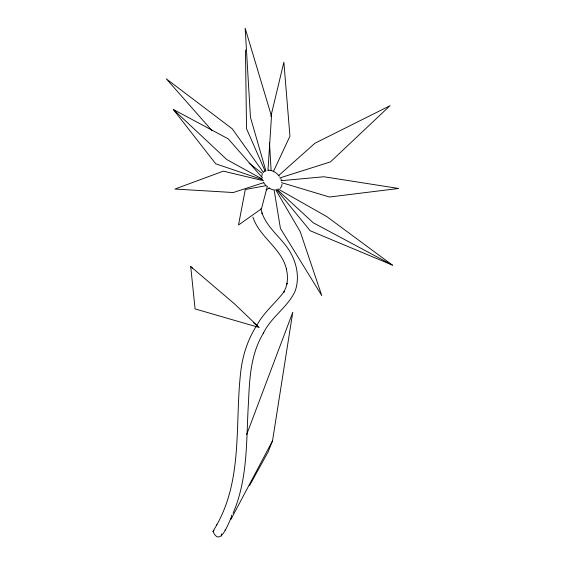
<?xml version="1.0" encoding="UTF-8"?>
<svg xmlns="http://www.w3.org/2000/svg" width="565" height="565" viewBox="0 0 565 565"><rect width="100%" height="100%" fill="white"/><g stroke="black" fill="none" stroke-linecap="round" stroke-linejoin="round"><path stroke-width="0.85" d="M267.958 170.665L271.497 116.143L245.161 28.25L250.45 117.294L265.903 170.948M213.987 530.316L212.984 531.368C219.884 547.407 227.963 524.433 231.092 517.879M249.568 485.554L268.184 451.76L272.514 440.87L292.769 312.283L246.608 434.676M261.8 176.379L262.146 174.239M282.041 184.084L281.688 186.231L280.035 188.533M231.749 515.026L230.951 519.341L272.514 440.87M270.896 116.305L283.87 62.192L289.937 136.172L273.283 171.859M267.407 186.182L261.447 208.81L238.508 225.004L245.288 189.529L265.91 185.666M233.02 513.31C248.374 477.976 246.093 438.956 248.536 401.383C249.532 377.985 250.881 353.295 263.636 332.834L263.276 333.449C270.889 317.043 287.726 307.416 295.114 291.145C299.499 278.976 297.225 265.317 291.3 254.066C283.461 238.939 267.662 229.369 261.983 212.885L262.245 213.697L260.811 208.775M221.48 536.093L221.657 533.869M225.025 530.062L225.379 529.462M212.984 531.368L216.798 524.885L216.444 525.492C243.522 477.912 234.496 421.73 241.008 369.623C243.077 353.86 248.332 338.477 256.962 325.087C263.954 312.261 275.501 302.988 284.209 291.589L283.736 292.345L285.763 287.952L287.069 283.249L286.914 284.103L287.479 279.131L287.288 273.99L286.356 268.749L286.533 269.477C281.723 248.219 259.653 237.477 252.901 217.151M278.34 175.828L314.91 143.263L390.041 105.683L330.476 161.887L279.682 177.982M263.714 171.866L265.289 170.701M266.03 189.882L269.738 187.954M263.834 182.608L233.274 192.531L174.931 189.042L223.345 171.153L263.686 180.765M280.932 180.729L323.929 176.76L398.671 188.477L329.444 197.016L281.504 182.622M268.241 170.171C272.711 170.008 276.688 172.834 279.357 176.209M273.291 190.01L268.594 188.018M262.252 179.592L215.71 163.786L173.293 109.448L228.239 138.856L262.421 177.827M278.001 188.95L326.845 216.635L392.435 265.133L310.157 230.711L276.419 189.48M392.435 265.133L313.18 222.737L277.387 189.72M262.428 179.169L226.826 159.584L173.293 109.448M249.158 163.214L262.351 173.533M253.395 322.622L257.937 326.436M190.716 266.567L234.263 303.666L259.229 327.523L195.087 308.921L190.716 266.567L192.481 268.389M266.412 186.273L263.467 182.453M211.924 130.529L166.329 78.874L232.293 128.855L263.495 172.565M275.713 189.784L300.227 231.671L321.76 295.587L280.431 228.444L274.039 189.374M265.112 171.124L246.538 128.7L245.464 50.024M280.805 178.547L281.716 180.934M269.477 142.451L271.129 170.694"/></g></svg>
